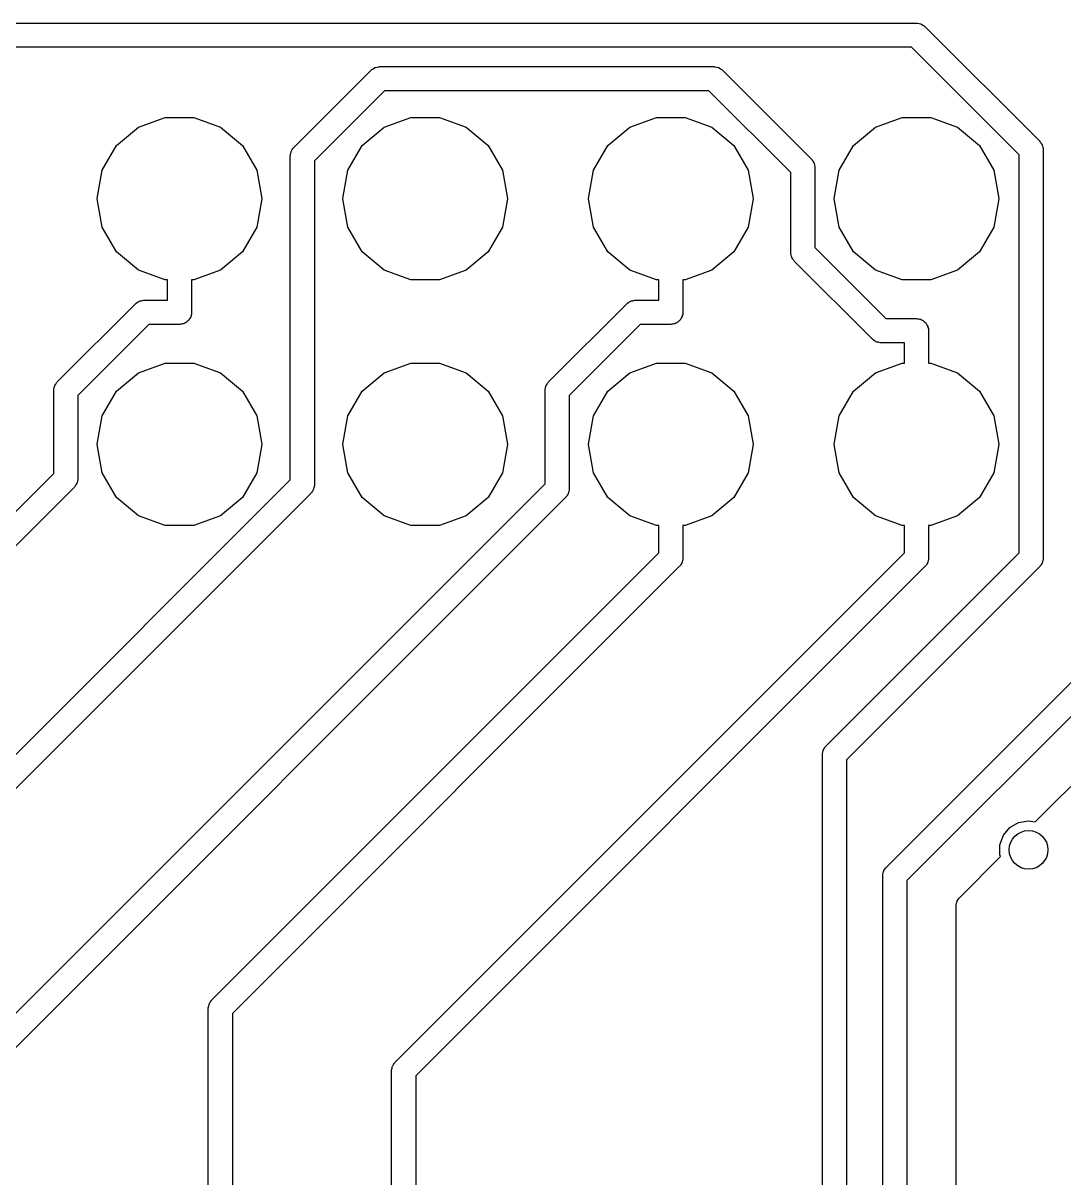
# Model space of a CAD drawing. Extents: x 116.4 to 213.4, y -134.3 to -53.5.
# Drawn here: x 165.85 to 176.62, y -65.85 to -53.91 of the extents above; entities that cross this region are included whole.
import ezdxf

# ---------------------------------------------------------------- set-up
doc = ezdxf.new("R2010")
doc.units = 0
doc.header["$MEASUREMENT"] = 0
doc.layers.add('BLACK', color=7, linetype='CONTINUOUS')

msp = doc.modelspace()

# ---------------------------------------------------------------- linework, layer by layer
at = {"layer": 'Black'}
for p, q in [((164.901, -53.9124), (175.092, -53.9124)), ((175.092, -53.9124), (175.097, -53.9134)), ((175.097, -53.9134), (175.103, -53.9129)), ((175.103, -53.9129), (175.119, -53.9171)), ((175.119, -53.9171), (175.135, -53.9199)), ((175.135, -53.9199), (175.14, -53.9227)), ((175.14, -53.9227), (175.145, -53.9241)), ((175.145, -53.9241), (175.158, -53.9335)), ((175.158, -53.9335), (175.172, -53.9416)), ((175.172, -53.9416), (175.176, -53.9459)), ((175.176, -53.9459), (175.18, -53.949)), ((175.18, -53.949), (176.366, -55.1347)), ((175.04, -54.1624), (164.952, -54.1624)), ((176.153, -55.2749), (175.04, -54.1624)), ((168.654, -55.1976), (169.452, -54.3994)), ((169.452, -54.3994), (169.456, -54.3963)), ((169.456, -54.3963), (169.46, -54.392)), ((169.46, -54.392), (169.474, -54.3839)), ((169.474, -54.3839), (169.487, -54.3745)), ((169.487, -54.3745), (169.493, -54.3731)), ((169.493, -54.3731), (169.497, -54.3703)), ((169.497, -54.3703), (169.514, -54.3675)), ((169.514, -54.3675), (169.529, -54.3633)), ((169.529, -54.3633), (169.535, -54.3638)), ((169.535, -54.3638), (169.54, -54.3628)), ((169.54, -54.3628), (172.998, -54.3628)), ((172.998, -54.3628), (173.003, -54.3638)), ((173.003, -54.3638), (173.009, -54.3633)), ((173.009, -54.3633), (173.025, -54.3675)), ((173.025, -54.3675), (173.041, -54.3703)), ((173.041, -54.3703), (173.046, -54.3731)), ((173.046, -54.3731), (173.051, -54.3745)), ((173.051, -54.3745), (173.064, -54.3839)), ((173.064, -54.3839), (173.078, -54.392)), ((173.078, -54.392), (173.082, -54.3963)), ((173.082, -54.3963), (173.086, -54.3994)), ((173.086, -54.3994), (174.005, -55.3181)), ((169.592, -54.6128), (168.867, -55.3378)), ((172.946, -54.6128), (169.592, -54.6128)), ((173.792, -55.4583), (172.946, -54.6128)), ((167.047, -54.9882), (167.324, -54.8873)), ((167.324, -54.8873), (167.62, -54.8873)), ((167.62, -54.8873), (167.897, -54.9882)), ((169.587, -54.9882), (169.864, -54.8873)), ((169.864, -54.8873), (170.16, -54.8873)), ((170.16, -54.8873), (170.437, -54.9882)), ((172.127, -54.9882), (172.404, -54.8873)), ((172.404, -54.8873), (172.7, -54.8873)), ((172.7, -54.8873), (172.977, -54.9882)), ((174.667, -54.9882), (174.944, -54.8873)), ((174.944, -54.8873), (175.24, -54.8873)), ((175.24, -54.8873), (175.517, -54.9882)), ((166.821, -55.178), (167.047, -54.9882)), ((167.897, -54.9882), (168.123, -55.178)), ((169.361, -55.178), (169.587, -54.9882)), ((170.437, -54.9882), (170.663, -55.178)), ((171.901, -55.178), (172.127, -54.9882)), ((172.977, -54.9882), (173.203, -55.178)), ((174.441, -55.178), (174.667, -54.9882)), ((175.517, -54.9882), (175.743, -55.178)), ((176.366, -55.1347), (176.369, -55.1392)), ((176.369, -55.1392), (176.373, -55.1428)), ((176.373, -55.1428), (176.382, -55.1569)), ((176.382, -55.1569), (176.391, -55.1703)), ((166.673, -55.4336), (166.821, -55.178)), ((168.123, -55.178), (168.271, -55.4336)), ((168.617, -55.2751), (168.622, -55.2593)), ((168.618, -55.2806), (168.617, -55.2751)), ((168.617, -55.286), (168.618, -55.2806)), ((168.622, -55.2593), (168.625, -55.2432)), ((168.625, -55.2432), (168.627, -55.2385)), ((168.627, -55.2385), (168.629, -55.2332)), ((168.629, -55.2332), (168.638, -55.2198)), ((168.638, -55.2198), (168.646, -55.2057)), ((168.646, -55.2057), (168.65, -55.2021)), ((168.65, -55.2021), (168.654, -55.1976)), ((169.213, -55.4336), (169.361, -55.178)), ((170.663, -55.178), (170.811, -55.4336)), ((171.753, -55.4336), (171.901, -55.178)), ((173.203, -55.178), (173.351, -55.4336)), ((174.293, -55.4336), (174.441, -55.178)), ((175.743, -55.178), (175.891, -55.4336)), ((176.153, -59.3912), (176.153, -55.2749)), ((176.391, -55.1703), (176.392, -55.1756)), ((176.392, -55.1756), (176.395, -55.1803)), ((176.395, -55.1803), (176.398, -55.1964)), ((176.398, -55.1964), (176.402, -55.2122)), ((176.402, -55.2122), (176.402, -55.2177)), ((176.402, -55.2177), (176.403, -55.2231)), ((176.403, -55.2231), (176.403, -59.443)), ((168.617, -58.6343), (168.617, -55.286)), ((168.867, -55.3378), (168.867, -58.6861)), ((174.005, -55.3181), (174.008, -55.3226)), ((174.008, -55.3226), (174.012, -55.3262)), ((174.012, -55.3262), (174.021, -55.3403)), ((174.021, -55.3403), (174.03, -55.3537)), ((174.03, -55.3537), (174.031, -55.359)), ((174.031, -55.359), (174.034, -55.3637)), ((174.034, -55.3637), (174.037, -55.3798)), ((174.037, -55.3798), (174.041, -55.3956)), ((174.041, -55.3956), (174.041, -55.4011)), ((174.041, -55.4011), (174.042, -55.4065)), ((166.622, -55.7244), (166.673, -55.4336)), ((168.271, -55.4336), (168.322, -55.7244)), ((169.162, -55.7244), (169.213, -55.4336)), ((170.811, -55.4336), (170.862, -55.7244)), ((171.702, -55.7244), (171.753, -55.4336)), ((173.351, -55.4336), (173.402, -55.7244)), ((173.792, -56.2844), (173.792, -55.4583)), ((174.042, -55.4065), (174.042, -56.2326)), ((174.242, -55.7244), (174.293, -55.4336)), ((175.891, -55.4336), (175.942, -55.7244)), ((166.622, -55.7308), (166.622, -55.7244)), ((166.673, -56.0216), (166.622, -55.7308)), ((168.322, -55.7308), (168.271, -56.0216)), ((168.322, -55.7244), (168.322, -55.7308)), ((169.162, -55.7308), (169.162, -55.7244)), ((169.213, -56.0216), (169.162, -55.7308)), ((170.862, -55.7308), (170.811, -56.0216)), ((170.862, -55.7244), (170.862, -55.7308)), ((171.702, -55.7308), (171.702, -55.7244)), ((171.753, -56.0216), (171.702, -55.7308)), ((173.402, -55.7308), (173.351, -56.0216)), ((173.402, -55.7244), (173.402, -55.7308)), ((174.242, -55.7308), (174.242, -55.7244)), ((174.293, -56.0216), (174.242, -55.7308)), ((175.942, -55.7308), (175.891, -56.0216)), ((175.942, -55.7244), (175.942, -55.7308)), ((166.821, -56.2772), (166.673, -56.0216)), ((168.271, -56.0216), (168.123, -56.2772)), ((169.361, -56.2772), (169.213, -56.0216)), ((170.811, -56.0216), (170.663, -56.2772)), ((171.901, -56.2772), (171.753, -56.0216)), ((173.351, -56.0216), (173.203, -56.2772)), ((174.441, -56.2772), (174.293, -56.0216)), ((175.891, -56.0216), (175.743, -56.2772)), ((174.042, -56.2326), (174.776, -56.9673)), ((167.047, -56.467), (166.821, -56.2772)), ((168.123, -56.2772), (167.897, -56.467)), ((169.587, -56.467), (169.361, -56.2772)), ((170.663, -56.2772), (170.437, -56.467)), ((172.127, -56.467), (171.901, -56.2772)), ((173.203, -56.2772), (172.977, -56.467)), ((173.793, -56.2898), (173.792, -56.2844)), ((173.792, -56.2953), (173.793, -56.2898)), ((173.796, -56.3111), (173.792, -56.2953)), ((173.799, -56.3272), (173.796, -56.3111)), ((173.802, -56.3319), (173.799, -56.3272)), ((173.803, -56.3372), (173.802, -56.3319)), ((173.813, -56.3506), (173.803, -56.3372)), ((173.821, -56.3647), (173.813, -56.3506)), ((174.667, -56.467), (174.441, -56.2772)), ((175.743, -56.2772), (175.517, -56.467)), ((167.324, -56.5679), (167.047, -56.467)), ((167.897, -56.467), (167.62, -56.5679)), ((169.864, -56.5679), (169.587, -56.467)), ((170.437, -56.467), (170.16, -56.5679)), ((172.404, -56.5679), (172.127, -56.467)), ((172.977, -56.467), (172.7, -56.5679)), ((173.825, -56.3683), (173.821, -56.3647)), ((173.828, -56.3728), (173.825, -56.3683)), ((174.636, -57.1807), (173.828, -56.3728)), ((174.944, -56.5679), (174.667, -56.467)), ((175.517, -56.467), (175.24, -56.5679)), ((167.347, -56.5679), (167.324, -56.5679)), ((167.347, -56.7779), (167.347, -56.5679)), ((167.62, -56.5679), (167.597, -56.5679)), ((167.597, -56.5679), (167.597, -56.9029)), ((170.16, -56.5679), (169.864, -56.5679)), ((172.427, -56.5679), (172.404, -56.5679)), ((172.427, -56.7779), (172.427, -56.5679)), ((172.7, -56.5679), (172.677, -56.5679)), ((172.677, -56.5679), (172.677, -56.9029)), ((175.24, -56.5679), (174.944, -56.5679)), ((166.208, -57.6224), (167.016, -56.8145)), ((167.016, -56.8145), (167.021, -56.8114)), ((167.021, -56.8114), (167.024, -56.8071)), ((167.024, -56.8071), (167.038, -56.799)), ((167.038, -56.799), (167.052, -56.7896)), ((167.052, -56.7896), (167.057, -56.7882)), ((167.057, -56.7882), (167.062, -56.7854)), ((167.062, -56.7854), (167.078, -56.7826)), ((167.078, -56.7826), (167.094, -56.7784)), ((167.094, -56.7784), (167.099, -56.7789)), ((167.099, -56.7789), (167.105, -56.7779)), ((167.105, -56.7779), (167.347, -56.7779)), ((171.288, -57.6224), (172.096, -56.8145)), ((172.096, -56.8145), (172.101, -56.8114)), ((172.101, -56.8114), (172.104, -56.8071)), ((172.104, -56.8071), (172.118, -56.799)), ((172.118, -56.799), (172.132, -56.7896)), ((172.132, -56.7896), (172.137, -56.7882)), ((172.137, -56.7882), (172.142, -56.7854)), ((172.142, -56.7854), (172.158, -56.7826)), ((172.158, -56.7826), (172.174, -56.7784)), ((172.174, -56.7784), (172.179, -56.7789)), ((172.179, -56.7789), (172.185, -56.7779)), ((172.185, -56.7779), (172.427, -56.7779)), ((167.589, -56.9457), (167.584, -56.9551)), ((167.591, -56.9349), (167.589, -56.9457)), ((167.595, -56.9246), (167.591, -56.9349)), ((167.597, -56.9029), (167.595, -56.9137)), ((167.595, -56.9137), (167.595, -56.9246)), ((172.669, -56.9457), (172.664, -56.9551)), ((172.671, -56.9349), (172.669, -56.9457)), ((172.675, -56.9246), (172.671, -56.9349)), ((172.677, -56.9029), (172.675, -56.9137)), ((172.675, -56.9137), (172.675, -56.9246)), ((167.156, -57.0279), (166.422, -57.7626)), ((167.472, -57.0279), (167.156, -57.0279)), ((167.483, -57.026), (167.472, -57.0279)), ((167.494, -57.026), (167.483, -57.026)), ((167.504, -57.0223), (167.494, -57.026)), ((167.515, -57.0204), (167.504, -57.0223)), ((167.524, -57.0149), (167.515, -57.0204)), ((167.534, -57.0112), (167.524, -57.0149)), ((167.543, -57.0041), (167.534, -57.0112)), ((167.552, -56.9987), (167.543, -57.0041)), ((167.559, -56.9903), (167.552, -56.9987)), ((167.568, -56.9832), (167.559, -56.9903)), ((167.573, -56.9738), (167.568, -56.9832)), ((167.58, -56.9654), (167.573, -56.9738)), ((167.584, -56.9551), (167.58, -56.9654)), ((172.236, -57.0279), (171.502, -57.7626)), ((172.552, -57.0279), (172.236, -57.0279)), ((172.563, -57.026), (172.552, -57.0279)), ((172.574, -57.026), (172.563, -57.026)), ((172.584, -57.0223), (172.574, -57.026)), ((172.595, -57.0204), (172.584, -57.0223)), ((172.604, -57.0149), (172.595, -57.0204)), ((172.614, -57.0112), (172.604, -57.0149)), ((172.623, -57.0041), (172.614, -57.0112)), ((172.632, -56.9987), (172.623, -57.0041)), ((172.639, -56.9903), (172.632, -56.9987)), ((172.648, -56.9832), (172.639, -56.9903)), ((172.653, -56.9738), (172.648, -56.9832)), ((172.66, -56.9654), (172.653, -56.9738)), ((172.664, -56.9551), (172.66, -56.9654)), ((174.776, -56.9673), (175.092, -56.9673)), ((175.092, -56.9673), (175.103, -56.9692)), ((175.103, -56.9692), (175.114, -56.9692)), ((175.114, -56.9692), (175.124, -56.9729)), ((175.124, -56.9729), (175.135, -56.9748)), ((175.135, -56.9748), (175.144, -56.9803)), ((175.144, -56.9803), (175.154, -56.984)), ((175.154, -56.984), (175.163, -56.9911)), ((175.163, -56.9911), (175.172, -56.9965)), ((175.172, -56.9965), (175.179, -57.0049)), ((175.179, -57.0049), (175.188, -57.012)), ((175.188, -57.012), (175.193, -57.0214)), ((175.193, -57.0214), (175.2, -57.0298)), ((175.2, -57.0298), (175.204, -57.0401)), ((175.204, -57.0401), (175.209, -57.0495)), ((175.209, -57.0495), (175.211, -57.0603)), ((175.211, -57.0603), (175.215, -57.0706)), ((175.215, -57.0706), (175.215, -57.0815)), ((174.641, -57.1838), (174.636, -57.1807)), ((174.644, -57.1881), (174.641, -57.1838)), ((174.658, -57.1962), (174.644, -57.1881)), ((175.215, -57.0815), (175.217, -57.0923)), ((175.217, -57.0923), (175.217, -57.4273)), ((174.672, -57.2056), (174.658, -57.1962)), ((174.677, -57.207), (174.672, -57.2056)), ((174.682, -57.2098), (174.677, -57.207)), ((174.698, -57.2126), (174.682, -57.2098)), ((174.714, -57.2168), (174.698, -57.2126)), ((174.719, -57.2163), (174.714, -57.2168)), ((174.725, -57.2173), (174.719, -57.2163)), ((174.967, -57.2173), (174.725, -57.2173)), ((174.967, -57.4273), (174.967, -57.2173)), ((167.047, -57.5282), (167.324, -57.4273)), ((167.324, -57.4273), (167.62, -57.4273)), ((167.62, -57.4273), (167.897, -57.5282)), ((169.587, -57.5282), (169.864, -57.4273)), ((169.864, -57.4273), (170.16, -57.4273)), ((170.16, -57.4273), (170.437, -57.5282)), ((172.127, -57.5282), (172.404, -57.4273)), ((172.404, -57.4273), (172.7, -57.4273)), ((172.7, -57.4273), (172.977, -57.5282)), ((174.667, -57.5282), (174.944, -57.4273)), ((174.944, -57.4273), (174.967, -57.4273)), ((175.217, -57.4273), (175.24, -57.4273)), ((175.24, -57.4273), (175.517, -57.5282)), ((166.821, -57.718), (167.047, -57.5282)), ((167.897, -57.5282), (168.123, -57.718)), ((169.361, -57.718), (169.587, -57.5282)), ((170.437, -57.5282), (170.663, -57.718)), ((171.901, -57.718), (172.127, -57.5282)), ((172.977, -57.5282), (173.203, -57.718)), ((174.441, -57.718), (174.667, -57.5282)), ((175.517, -57.5282), (175.743, -57.718)), ((166.176, -57.6841), (166.179, -57.668)), ((166.179, -57.668), (166.182, -57.6633)), ((166.182, -57.6633), (166.183, -57.658)), ((166.183, -57.658), (166.193, -57.6446)), ((166.193, -57.6446), (166.201, -57.6305)), ((166.201, -57.6305), (166.205, -57.6269)), ((166.205, -57.6269), (166.208, -57.6224)), ((171.256, -57.6841), (171.259, -57.668)), ((171.259, -57.668), (171.262, -57.6633)), ((171.262, -57.6633), (171.263, -57.658)), ((171.263, -57.658), (171.273, -57.6446)), ((171.273, -57.6446), (171.281, -57.6305)), ((171.281, -57.6305), (171.285, -57.6269)), ((171.285, -57.6269), (171.288, -57.6224)), ((166.172, -57.6999), (166.176, -57.6841)), ((166.173, -57.7054), (166.172, -57.6999)), ((166.172, -57.7108), (166.173, -57.7054)), ((166.172, -58.569), (166.172, -57.7108)), ((166.422, -57.7626), (166.422, -58.6208)), ((166.673, -57.9736), (166.821, -57.718)), ((168.123, -57.718), (168.271, -57.9736)), ((169.213, -57.9736), (169.361, -57.718)), ((170.663, -57.718), (170.811, -57.9736)), ((171.252, -57.6999), (171.256, -57.6841)), ((171.253, -57.7054), (171.252, -57.6999)), ((171.252, -57.7108), (171.253, -57.7054)), ((171.252, -58.6751), (171.252, -57.7108)), ((171.502, -57.7626), (171.502, -58.7269)), ((171.753, -57.9736), (171.901, -57.718)), ((173.203, -57.718), (173.351, -57.9736)), ((174.293, -57.9736), (174.441, -57.718)), ((175.743, -57.718), (175.891, -57.9736)), ((166.622, -58.2644), (166.673, -57.9736)), ((168.271, -57.9736), (168.322, -58.2644)), ((169.162, -58.2644), (169.213, -57.9736)), ((170.811, -57.9736), (170.862, -58.2644)), ((171.702, -58.2644), (171.753, -57.9736)), ((173.351, -57.9736), (173.402, -58.2644)), ((174.242, -58.2644), (174.293, -57.9736)), ((175.891, -57.9736), (175.942, -58.2644)), ((166.622, -58.2708), (166.622, -58.2644)), ((168.322, -58.2644), (168.322, -58.2708)), ((169.162, -58.2708), (169.162, -58.2644)), ((170.862, -58.2644), (170.862, -58.2708)), ((171.702, -58.2708), (171.702, -58.2644)), ((173.402, -58.2644), (173.402, -58.2708)), ((174.242, -58.2708), (174.242, -58.2644)), ((175.942, -58.2644), (175.942, -58.2708)), ((166.673, -58.5616), (166.622, -58.2708)), ((168.322, -58.2708), (168.271, -58.5616)), ((169.213, -58.5616), (169.162, -58.2708)), ((170.862, -58.2708), (170.811, -58.5616)), ((171.753, -58.5616), (171.702, -58.2708)), ((173.402, -58.2708), (173.351, -58.5616)), ((174.293, -58.5616), (174.242, -58.2708)), ((175.942, -58.2708), (175.891, -58.5616)), ((159.959, -64.7817), (166.172, -58.569)), ((166.422, -58.6208), (166.421, -58.6262)), ((166.821, -58.8172), (166.673, -58.5616)), ((168.271, -58.5616), (168.123, -58.8172)), ((169.361, -58.8172), (169.213, -58.5616)), ((170.811, -58.5616), (170.663, -58.8172)), ((171.901, -58.8172), (171.753, -58.5616)), ((173.351, -58.5616), (173.203, -58.8172)), ((174.441, -58.8172), (174.293, -58.5616)), ((174.781, -62.6386), (178.872, -58.548)), ((175.891, -58.5616), (175.743, -58.8172)), ((166.385, -58.7092), (160.099, -64.9951)), ((162.019, -65.232), (168.617, -58.6343)), ((164.245, -65.6823), (171.252, -58.6751)), ((166.388, -58.7047), (166.385, -58.7092)), ((166.392, -58.7011), (166.388, -58.7047)), ((166.401, -58.687), (166.392, -58.7011)), ((166.41, -58.6736), (166.401, -58.687)), ((166.411, -58.6683), (166.41, -58.6736)), ((166.414, -58.6636), (166.411, -58.6683)), ((166.417, -58.6475), (166.414, -58.6636)), ((166.421, -58.6317), (166.417, -58.6475)), ((166.421, -58.6262), (166.421, -58.6317)), ((168.855, -58.7389), (168.846, -58.7523)), ((168.857, -58.7336), (168.855, -58.7389)), ((168.859, -58.7289), (168.857, -58.7336)), ((168.862, -58.7128), (168.859, -58.7289)), ((168.867, -58.697), (168.862, -58.7128)), ((168.867, -58.6861), (168.866, -58.6915)), ((168.866, -58.6915), (168.867, -58.697)), ((171.501, -58.7378), (171.497, -58.7536)), ((171.502, -58.7269), (171.501, -58.7323)), ((171.501, -58.7323), (171.501, -58.7378)), ((179.085, -58.6882), (174.994, -62.7788)), ((168.83, -58.7745), (162.159, -65.4454)), ((171.465, -58.8153), (164.473, -65.8073)), ((167.047, -59.007), (166.821, -58.8172)), ((168.123, -58.8172), (167.897, -59.007)), ((168.834, -58.77), (168.83, -58.7745)), ((168.838, -58.7664), (168.834, -58.77)), ((168.846, -58.7523), (168.838, -58.7664)), ((169.587, -59.007), (169.361, -58.8172)), ((170.663, -58.8172), (170.437, -59.007)), ((171.468, -58.8108), (171.465, -58.8153)), ((171.472, -58.8072), (171.468, -58.8108)), ((171.481, -58.7931), (171.472, -58.8072)), ((171.49, -58.7797), (171.481, -58.7931)), ((171.491, -58.7744), (171.49, -58.7797)), ((171.494, -58.7697), (171.491, -58.7744)), ((171.497, -58.7536), (171.494, -58.7697)), ((172.127, -59.007), (171.901, -58.8172)), ((173.203, -58.8172), (172.977, -59.007)), ((174.667, -59.007), (174.441, -58.8172)), ((175.743, -58.8172), (175.517, -59.007)), ((167.324, -59.1079), (167.047, -59.007)), ((167.897, -59.007), (167.62, -59.1079)), ((169.864, -59.1079), (169.587, -59.007)), ((170.437, -59.007), (170.16, -59.1079)), ((172.404, -59.1079), (172.127, -59.007)), ((172.977, -59.007), (172.7, -59.1079)), ((174.944, -59.1079), (174.667, -59.007)), ((175.517, -59.007), (175.24, -59.1079)), ((167.62, -59.1079), (167.324, -59.1079)), ((170.16, -59.1079), (169.864, -59.1079)), ((172.427, -59.1079), (172.404, -59.1079)), ((172.427, -59.3911), (172.427, -59.1079)), ((172.7, -59.1079), (172.677, -59.1079)), ((172.677, -59.1079), (172.677, -59.4429)), ((174.967, -59.1079), (174.944, -59.1079)), ((174.967, -59.3911), (174.967, -59.1079)), ((175.24, -59.1079), (175.217, -59.1079)), ((175.217, -59.1079), (175.217, -59.4429)), ((176.32, -62.1714), (179.154, -59.3381)), ((167.806, -64.0125), (172.427, -59.3911)), ((169.701, -64.6571), (174.967, -59.3911)), ((172.677, -59.4538), (172.672, -59.4696)), ((172.677, -59.4429), (172.676, -59.4483)), ((172.676, -59.4483), (172.677, -59.4538)), ((174.156, -61.3883), (176.153, -59.3912)), ((175.217, -59.4538), (175.212, -59.4696)), ((175.217, -59.4429), (175.216, -59.4483)), ((175.216, -59.4483), (175.217, -59.4538)), ((176.402, -59.4539), (176.398, -59.4697)), ((176.403, -59.443), (176.402, -59.4484)), ((176.402, -59.4484), (176.402, -59.4539)), ((172.64, -59.5313), (168.019, -64.1527)), ((175.18, -59.5313), (169.914, -64.7973)), ((172.644, -59.5268), (172.64, -59.5313)), ((172.648, -59.5232), (172.644, -59.5268)), ((172.656, -59.5091), (172.648, -59.5232)), ((172.665, -59.4957), (172.656, -59.5091)), ((172.667, -59.4904), (172.665, -59.4957)), ((172.669, -59.4857), (172.667, -59.4904)), ((172.672, -59.4696), (172.669, -59.4857)), ((176.366, -59.5314), (174.369, -61.5285)), ((175.184, -59.5268), (175.18, -59.5313)), ((175.188, -59.5232), (175.184, -59.5268)), ((175.196, -59.5091), (175.188, -59.5232)), ((175.205, -59.4957), (175.196, -59.5091)), ((175.207, -59.4904), (175.205, -59.4957)), ((175.209, -59.4857), (175.207, -59.4904)), ((175.212, -59.4696), (175.209, -59.4857)), ((176.369, -59.5269), (176.366, -59.5314)), ((176.373, -59.5233), (176.369, -59.5269)), ((176.382, -59.5092), (176.373, -59.5233)), ((176.391, -59.4958), (176.382, -59.5092)), ((176.392, -59.4905), (176.391, -59.4958)), ((176.395, -59.4858), (176.392, -59.4905)), ((176.398, -59.4697), (176.395, -59.4858)), ((174.119, -61.4658), (174.124, -61.45)), ((174.12, -61.4713), (174.119, -61.4658)), ((174.119, -61.4767), (174.12, -61.4713)), ((174.119, -68.493), (174.119, -61.4767)), ((174.124, -61.45), (174.127, -61.4339)), ((174.127, -61.4339), (174.129, -61.4292)), ((174.129, -61.4292), (174.131, -61.4239)), ((174.131, -61.4239), (174.14, -61.4105)), ((174.14, -61.4105), (174.148, -61.3964)), ((174.148, -61.3964), (174.152, -61.3928)), ((174.152, -61.3928), (174.156, -61.3883)), ((174.369, -61.5285), (174.369, -68.493)), ((176.058, -62.2297), (176.148, -62.1774)), ((176.148, -62.1774), (176.251, -62.1593)), ((176.251, -62.1593), (176.32, -62.1714)), ((175.955, -62.4081), (175.991, -62.3098)), ((175.991, -62.3098), (176.058, -62.2297)), ((175.955, -62.5127), (175.955, -62.4081)), ((175.54, -62.952), (175.961, -62.5303)), ((175.961, -62.5303), (175.955, -62.5127)), ((174.749, -62.7003), (174.752, -62.6842)), ((174.752, -62.6842), (174.755, -62.6795)), ((174.755, -62.6795), (174.756, -62.6742)), ((174.756, -62.6742), (174.765, -62.6608)), ((174.765, -62.6608), (174.774, -62.6467)), ((174.774, -62.6467), (174.778, -62.6431)), ((174.778, -62.6431), (174.781, -62.6386)), ((174.744, -62.727), (174.745, -62.7216)), ((174.744, -71.1048), (174.744, -62.727)), ((174.745, -62.7161), (174.749, -62.7003)), ((174.745, -62.7216), (174.745, -62.7161)), ((174.994, -62.7788), (174.994, -71.1566)), ((175.502, -63.0418), (175.503, -63.0363)), ((175.502, -67.8456), (175.502, -63.0418)), ((175.503, -63.0307), (175.507, -63.0147)), ((175.503, -63.0363), (175.503, -63.0307)), ((175.507, -63.0147), (175.51, -62.9984)), ((175.51, -62.9984), (175.513, -62.9935)), ((175.513, -62.9935), (175.514, -62.9881)), ((175.514, -62.9881), (175.524, -62.9745)), ((175.524, -62.9745), (175.532, -62.9602)), ((175.532, -62.9602), (175.536, -62.9566)), ((175.536, -62.9566), (175.54, -62.952)), ((167.769, -64.09), (167.774, -64.0742)), ((167.77, -64.0955), (167.769, -64.09)), ((167.769, -64.1009), (167.77, -64.0955)), ((167.769, -68.493), (167.769, -64.1009)), ((167.774, -64.0742), (167.777, -64.0581)), ((167.777, -64.0581), (167.779, -64.0534)), ((167.779, -64.0534), (167.781, -64.0481)), ((167.781, -64.0481), (167.79, -64.0347)), ((167.79, -64.0347), (167.798, -64.0206)), ((167.798, -64.0206), (167.802, -64.017)), ((167.802, -64.017), (167.806, -64.0125)), ((168.019, -64.1527), (168.019, -68.493)), ((169.669, -64.7188), (169.672, -64.7027)), ((169.672, -64.7027), (169.675, -64.698)), ((169.675, -64.698), (169.676, -64.6927)), ((169.676, -64.6927), (169.685, -64.6793)), ((169.685, -64.6793), (169.694, -64.6652)), ((169.694, -64.6652), (169.698, -64.6616)), ((169.698, -64.6616), (169.701, -64.6571)), ((169.664, -64.7455), (169.665, -64.7401)), ((169.664, -71.9533), (169.664, -64.7455)), ((169.665, -64.7346), (169.669, -64.7188)), ((169.665, -64.7401), (169.665, -64.7346)), ((169.914, -64.7973), (169.914, -72.0051))]:
    msp.add_line(p, q, dxfattribs=at)
msp.add_circle((176.251, -62.4604), 0.2, dxfattribs=at)

doc.saveas('drawing.dxf')
